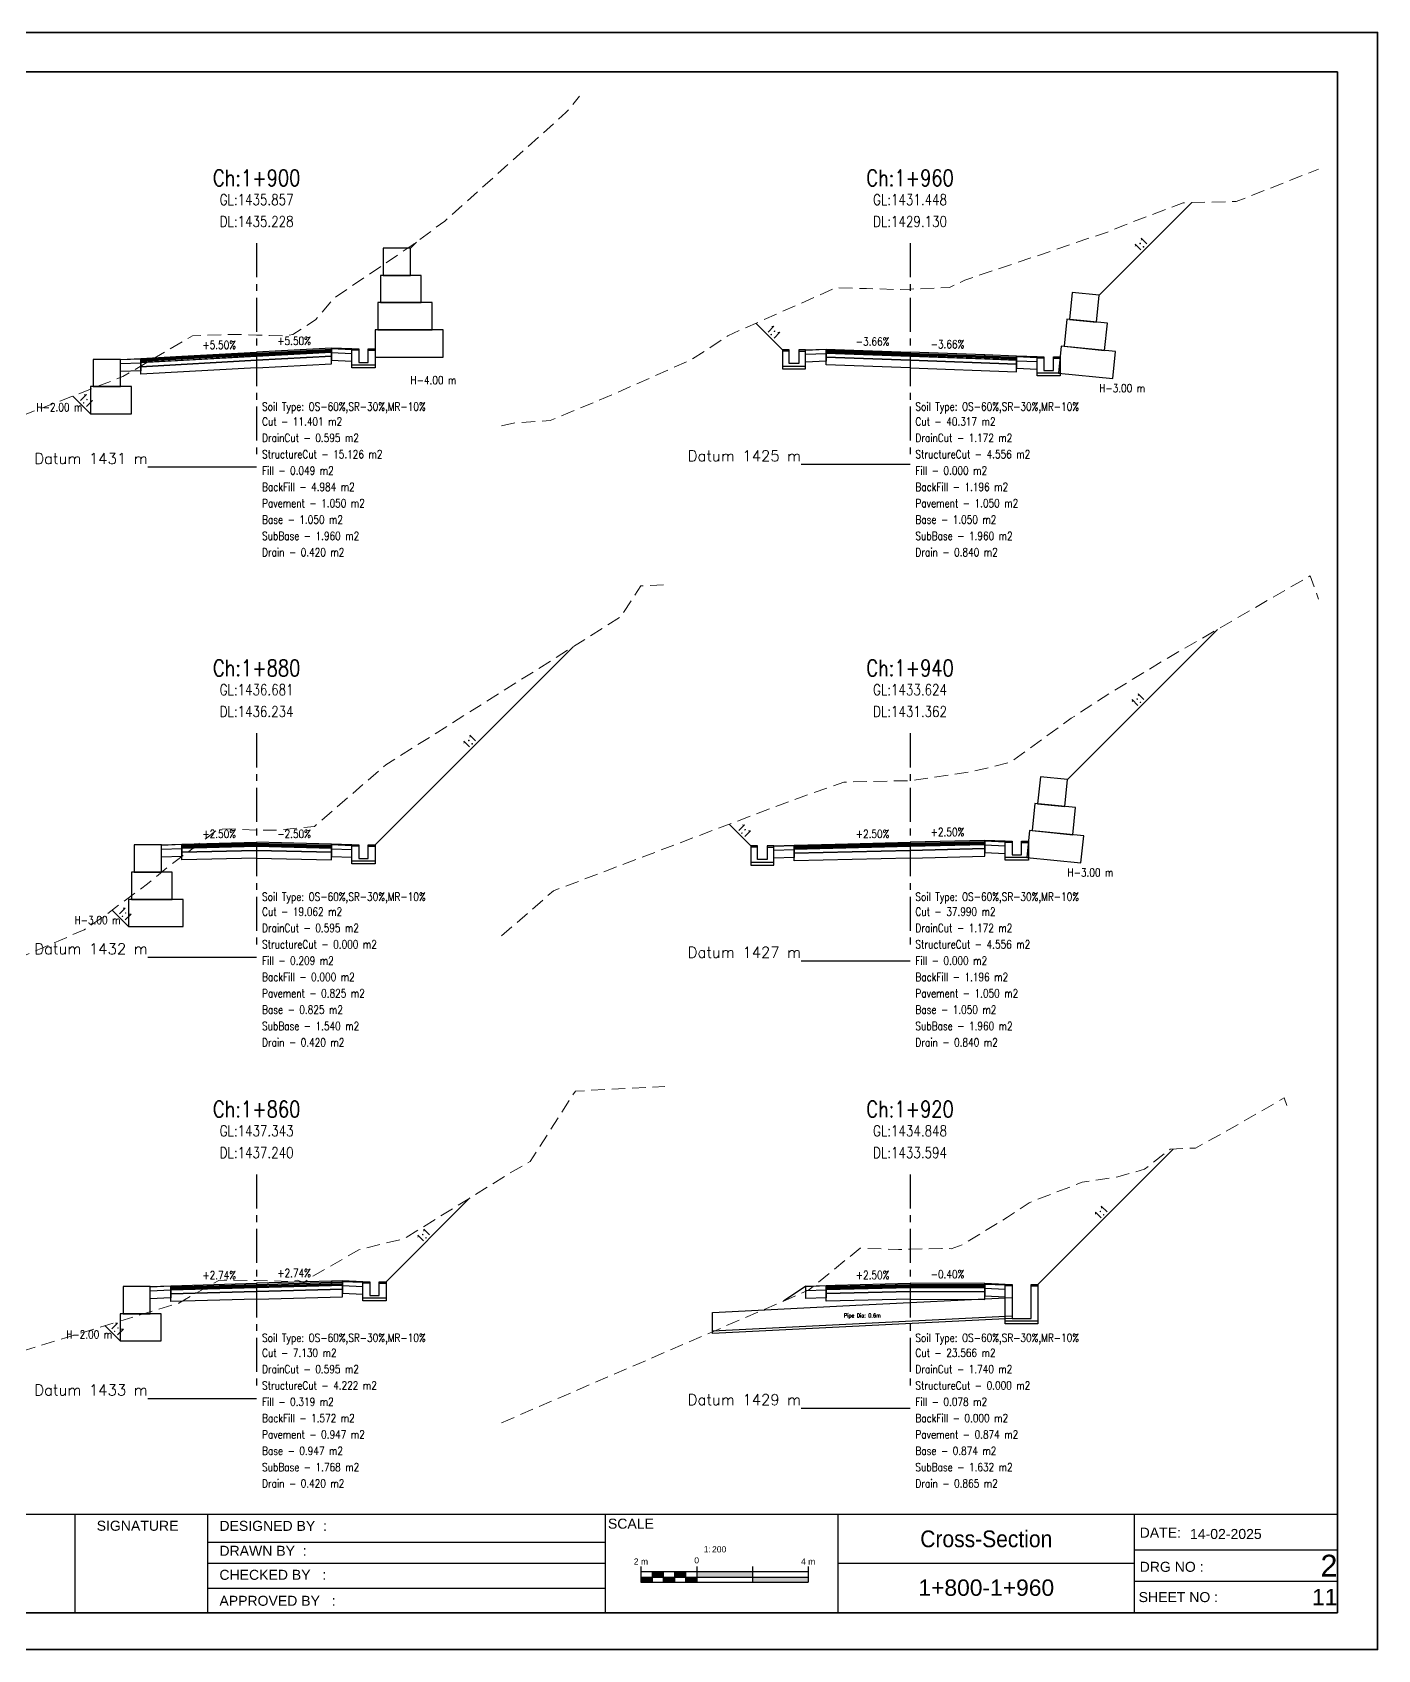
# Model space of a CAD drawing. Extents: x -19 to 1577, y -12 to 48.
# Drawn here: x 1095.8 to 1145.2, y -11.7 to 47.7 of the extents above; entities that cross this region are included whole.
import ezdxf
from ezdxf.enums import TextEntityAlignment as Align

# ---------------------------------------------------------------- set-up
doc = ezdxf.new("R2010")
doc.units = 0
doc.header["$MEASUREMENT"] = 0
doc.linetypes.add('Center', pattern=[2, 1.25, -0.25, 0.25, -0.25])
doc.linetypes.add('Dashed', pattern=[0.75, 0.5, -0.25])
for name, color, linetype in [('BackFill-Area', 7, 'Continuous'), ('Base', 6, 'Continuous'), ('Base-Area', 7, 'Continuous'), ('Cut-Area', 7, 'Continuous'), ('CutFillLine', 4, 'Continuous'), ('Drain', 3, 'Continuous'), ('Drain-Area', 7, 'Continuous'), ('DrainCut-Area', 7, 'Continuous'), ('ExtraWideningLayers', 7, 'Continuous'), ('Fill-Area', 7, 'Continuous'), ('Frame', 7, 'Continuous'), ('GabionBreastWall', 6, 'Continuous'), ('GabionRetainingWall', 140, 'Continuous'), ('Height', 7, 'Continuous'), ('L_CF_Slope', 7, 'Continuous'), ('L_Slope', 7, 'Continuous'), ('Pavement-Area', 7, 'Continuous'), ('PavementLayers', 1, 'Continuous'), ('PipeCulvert', 6, 'Continuous'), ('R_CF_Slope', 7, 'Continuous'), ('R_Slope', 7, 'Continuous'), ('Shoulder', 2, 'Continuous'), ('Soil Type', 7, 'Continuous'), ('StructureCut-Area', 7, 'Continuous'), ('SubBase', 7, 'Continuous'), ('SubBase-Area', 7, 'Continuous')]:
    doc.layers.add(name, color=color, linetype=linetype)
for name, color, linetype, lineweight in [('CenterLine', 5, 'Center', 25), ('ChainageTxt', 7, 'Continuous', 25), ('DatumLabel', 1, 'Continuous', 25), ('DLTxt', 1, 'Continuous', 25), ('GL', 104, 'Dashed', 18), ('GLTxt', 3, 'Continuous', 25)]:
    doc.layers.add(name, color=color, linetype=linetype, lineweight=lineweight)
doc.styles.add('ARIAL', font='arial.ttf')
doc.styles.get("Standard").update_dxf_attribs({"font": 'simplex.shx'})

# ---------------------------------------------------------------- blocks, each defined once
blk = doc.blocks.new('SheetA3-1')
at = {"layer": 'Frame', "color": 6, "linetype": 'Continuous', "lineweight": 35}
for p, q in [((397, 0), (0, 0)), ((397, -283), (397, 0)), ((0, -283), (397, -283))]:
    blk.add_line(p, q, dxfattribs=at)
at = {"layer": 'Frame', "linetype": 'Continuous', "lineweight": 30}
for p, q in [((397, -264.94), (0, -264.94)), ((165.2, -282.86), (165.2, -264.94)), ((189.51, -282.86), (189.51, -264.94)), ((262.53, -264.94), (262.53, -282.86)), ((305.32, -282.86), (305.32, -264.94)), ((359.69, -264.94), (359.69, -282.86)), ((189.51, -270.06), (262.53, -270.06)), ((359.69, -271.47), (397, -271.47)), ((189.51, -273.9), (262.53, -273.9)), ((305.32, -273.9), (359.69, -273.9)), ((189.51, -278.48), (262.53, -278.48)), ((359.69, -277.21), (397, -277.21))]:
    blk.add_line(p, q, dxfattribs=at)
at = {"layer": 'Frame', "color": 7, "linetype": 'Continuous'}
for p, q in [((269.08, -274.49), (269.08, -277.35)), ((299.8, -275.51), (269.08, -275.51)), ((271.13, -275.51), (271.13, -277.35)), ((273.18, -275.51), (273.18, -277.35)), ((275.23, -275.51), (275.23, -277.35)), ((277.28, -275.51), (277.28, -277.35)), ((279.32, -274.49), (279.32, -277.35)), ((289.56, -274.49), (289.56, -277.35)), ((299.8, -274.49), (299.8, -277.35)), ((269.08, -276.43), (299.8, -276.43)), ((269.08, -277.35), (299.8, -277.35))]:
    blk.add_line(p, q, dxfattribs=at)
at = {"layer": 'Frame', "color": 6, "linetype": 'Continuous', "lineweight": 35}
blk.add_lwpolyline([(-15.62, -289.77), (404.38, -289.77), (404.38, 7.23), (-15.62, 7.23)], close=True, dxfattribs=at)
at = {"layer": 'Frame', "color": 7, "linetype": 'Continuous'}
for points in [[(271.13, -275.51), (271.13, -276.43), (273.18, -275.51), (273.18, -276.43)], [(275.23, -276.43), (275.23, -275.51), (277.28, -276.43), (277.28, -275.51)], [(279.32, -276.43), (279.32, -275.51), (289.56, -276.43), (289.56, -275.51)], [(269.08, -276.43), (269.08, -277.35), (271.13, -276.43), (271.13, -277.35)], [(273.18, -276.43), (273.18, -277.35), (275.23, -276.43), (275.23, -277.35)], [(277.28, -276.43), (277.28, -277.35), (279.32, -276.43), (279.32, -277.35)], [(289.56, -276.43), (289.56, -277.35), (299.8, -276.43), (299.8, -277.35)]]:
    blk.add_solid(points, dxfattribs=at)
at = {"color": 1, "style": 'ARIAL'}
for tag, height, p in [('DWGNUM', 4, (397, -274.34)), ('SHEETNUM', 3, (397, -280.11))]:
    blk.add_attdef(tag, text='', height=height, dxfattribs=at).set_placement(p, align=Align.MIDDLE_RIGHT)
at = {"style": 'ARIAL'}
blk.add_attdef('CHRANGE', text='', height=3, dxfattribs=at).set_placement((332.51, -278.38), align=Align.MIDDLE_CENTER)
at = {"layer": 'Frame', "linetype": 'Continuous', "style": 'ARIAL'}
for s, height, p in [('SIGNATURE', 1.843, (169.13, -267.94)), ('DESIGNED BY  :', 1.8429, (191.67, -267.96)), ('DRAWN BY  :', 1.8429, (191.67, -272.54)), ('CHECKED BY   :', 1.8429, (191.67, -276.95)), ('APPROVED BY   :', 1.8429, (191.67, -281.72))]:
    blk.add_text(s, height=height, dxfattribs=at).set_placement(p)
blk.add_text('SCALE ', height=1.843, dxfattribs=at).set_placement((267.6, -267.56), align=Align.CENTER)
at = {"layer": 'Frame', "color": 7, "linetype": 'Continuous', "style": 'ARIAL'}
for s, height, p in [('DATE:', 1.843, (360.68, -269.21)), ('14-02-2025', 1.843, (369.92, -269.45)), ('DRG NO : ', 1.843, (360.68, -275.48)), ('SHEET NO : ', 1.8429, (360.49, -281.04))]:
    blk.add_text(s, height=height, dxfattribs=at).set_placement(p)
for s, height, p in [('0', 1.13, (279.32, -273.93)), ('1: ', 1.126, (281.48, -271.89))]:
    blk.add_text(s, height=height, dxfattribs=at).set_placement(p, align=Align.CENTER)
at = {"layer": 'Frame', "linetype": 'Continuous', "lineweight": 30, "style": 'ARIAL', "width": 0.9}
for tag, height, p in [('DWGNAME', 3.07, (332.51, -269.42)), ('KAPAN-JAGDOLROAD', 2.46, (110.77, -273.9))]:
    blk.add_attdef(tag, text='', height=height, dxfattribs=at).set_placement(p, align=Align.MIDDLE_CENTER)
at = {"layer": 'Frame', "color": 7, "linetype": 'Continuous', "style": 'ARIAL'}
for tag, p in [('V1', (269.08, -274.49)), ('V2', (299.8, -274.49))]:
    blk.add_attdef(tag, text='', height=1.13, dxfattribs=at).set_placement(p, align=Align.BOTTOM_CENTER)
blk.add_attdef('HSCALE', (282.14, -271.91), '', height=1.13, dxfattribs=at)

msp = doc.modelspace()

# ---------------------------------------------------------------- linework, layer by layer
at = {"layer": 'Base'}
for points in [[(1104, 35.85), (1104, 35.7), (1099.75, 35.466), (1099.75, 35.466), (1099.75, 35.616), (1104, 35.85)], [(1104, 35.85), (1104, 35.7), (1106.75, 35.851), (1106.75, 35.851), (1106.75, 36.001), (1104, 35.85)], [(1128, 35.85), (1128, 35.7), (1124.917, 35.813), (1124.917, 35.813), (1124.917, 35.963), (1128, 35.85)], [(1128, 35.85), (1128, 35.7), (1131.917, 35.557), (1131.917, 35.557), (1131.917, 35.707), (1128, 35.85)], [(1104, 17.85), (1104, 17.7), (1101.25, 17.631), (1101.25, 17.631), (1101.25, 17.781), (1104, 17.85)], [(1104, 17.85), (1104, 17.7), (1106.75, 17.631), (1106.75, 17.631), (1106.75, 17.781), (1104, 17.85)], [(1128, 17.85), (1128, 17.7), (1123.75, 17.594), (1123.75, 17.594), (1123.75, 17.744), (1128, 17.85)], [(1128, 17.85), (1128, 17.7), (1130.75, 17.769), (1130.75, 17.769), (1130.75, 17.919), (1128, 17.85)], [(1104, 1.65), (1104, 1.5), (1100.844, 1.413), (1100.844, 1.413), (1100.844, 1.563), (1104, 1.65)], [(1104, 1.65), (1104, 1.5), (1107.156, 1.587), (1107.156, 1.587), (1107.156, 1.737), (1104, 1.65)], [(1128, 1.65), (1128, 1.5), (1124.921, 1.423), (1124.921, 1.423), (1124.921, 1.573), (1128, 1.65)], [(1128, 1.65), (1128, 1.5), (1130.75, 1.489), (1130.75, 1.489), (1130.75, 1.639), (1128, 1.65)]]:
    msp.add_lwpolyline(points, dxfattribs=at)
at = {"layer": 'CenterLine'}
for p, q in [((1104, 40), (1104, 32)), ((1128, 40), (1128, 32)), ((1104, 22), (1104, 14)), ((1128, 22), (1128, 14)), ((1104, 5.8), (1104, -2.2)), ((1128, 5.8), (1128, -2.2))]:
    msp.add_line(p, q, dxfattribs=at)
at = {"layer": 'CutFillLine'}
for points in [[(1134.95, 38.095), (1138.348, 41.494)], [(1109.65, 39.821), (1109.872, 40.043)], [(1123.317, 36.083), (1122.338, 37.062)], [(1097.9, 33.736), (1097.248, 34.388)], [(1133.783, 20.307), (1139.294, 25.818)], [(1108.35, 17.901), (1115.629, 25.181)], [(1122.15, 17.864), (1121.352, 18.661)], [(1099.3, 14.901), (1098.693, 15.508)], [(1132.7, 1.759), (1137.671, 6.73)], [(1108.756, 1.857), (1111.837, 4.937)], [(1124.171, 1.693), (1123.357, 1.15)], [(1098.994, -0.317), (1098.434, 0.243)]]:
    msp.add_lwpolyline(points, dxfattribs=at)
at = {"layer": 'DatumLabel'}
for p, q in [((1104, 31.772), (1100, 31.772)), ((1128, 31.87), (1124, 31.87)), ((1104, 13.766), (1100, 13.766)), ((1128, 13.638), (1124, 13.638)), ((1104, -2.44), (1100, -2.44)), ((1128, -2.794), (1124, -2.794))]:
    msp.add_line(p, q, dxfattribs=at)
at = {"layer": 'Drain'}
for points in [[(1107.5, 36.121), (1107.75, 36.121), (1107.75, 36.071), (1107.75, 35.621), (1108.1, 35.621), (1108.1, 36.071), (1108.1, 36.121), (1108.35, 36.121), (1108.35, 36.071), (1108.35, 35.621), (1108.35, 35.521), (1108.35, 35.421), (1107.5, 35.421), (1107.5, 35.521), (1107.5, 35.621), (1107.5, 36.071), (1107.5, 36.121)], [(1107.75, 36.071), (1107.5, 36.071)], [(1108.1, 36.071), (1108.35, 36.071)], [(1124.167, 36.083), (1123.917, 36.083), (1123.917, 36.033), (1123.917, 35.583), (1123.567, 35.583), (1123.567, 36.033), (1123.567, 36.083), (1123.317, 36.083), (1123.317, 36.033), (1123.317, 35.583), (1123.317, 35.483), (1123.317, 35.383), (1124.167, 35.383), (1124.167, 35.483), (1124.167, 35.583), (1124.167, 36.033), (1124.167, 36.083)], [(1123.567, 36.033), (1123.317, 36.033)], [(1123.917, 36.033), (1124.167, 36.033)], [(1132.667, 35.827), (1132.917, 35.827), (1132.917, 35.777), (1132.917, 35.327), (1133.267, 35.327), (1133.267, 35.777), (1133.267, 35.827), (1133.517, 35.827), (1133.517, 35.777), (1133.517, 35.327), (1133.517, 35.227), (1133.517, 35.127), (1132.667, 35.127), (1132.667, 35.227), (1132.667, 35.327), (1132.667, 35.777), (1132.667, 35.827)], [(1132.917, 35.777), (1132.667, 35.777)], [(1133.267, 35.777), (1133.517, 35.777)], [(1108.35, 35.521), (1107.5, 35.521)], [(1123.317, 35.483), (1124.167, 35.483)], [(1133.517, 35.227), (1132.667, 35.227)], [(1107.5, 17.901), (1107.75, 17.901), (1107.75, 17.851), (1107.75, 17.401), (1108.1, 17.401), (1108.1, 17.851), (1108.1, 17.901), (1108.35, 17.901), (1108.35, 17.851), (1108.35, 17.401), (1108.35, 17.301), (1108.35, 17.201), (1107.5, 17.201), (1107.5, 17.301), (1107.5, 17.401), (1107.5, 17.851), (1107.5, 17.901)], [(1107.75, 17.851), (1107.5, 17.851)], [(1108.1, 17.851), (1108.35, 17.851)], [(1123, 17.864), (1122.75, 17.864), (1122.75, 17.814), (1122.75, 17.364), (1122.4, 17.364), (1122.4, 17.814), (1122.4, 17.864), (1122.15, 17.864), (1122.15, 17.814), (1122.15, 17.364), (1122.15, 17.264), (1122.15, 17.164), (1123, 17.164), (1123, 17.264), (1123, 17.364), (1123, 17.814), (1123, 17.864)], [(1131.5, 18.039), (1131.75, 18.039), (1131.75, 17.989), (1131.75, 17.539), (1132.1, 17.539), (1132.1, 17.989), (1132.1, 18.039), (1132.35, 18.039), (1132.35, 17.989), (1132.35, 17.539), (1132.35, 17.439), (1132.35, 17.339), (1131.5, 17.339), (1131.5, 17.439), (1131.5, 17.539), (1131.5, 17.989), (1131.5, 18.039)], [(1131.75, 17.989), (1131.5, 17.989)], [(1132.1, 17.989), (1132.35, 17.989)], [(1108.35, 17.301), (1107.5, 17.301)], [(1122.4, 17.814), (1122.15, 17.814)], [(1122.15, 17.264), (1123, 17.264)], [(1122.75, 17.814), (1123, 17.814)], [(1132.35, 17.439), (1131.5, 17.439)], [(1107.906, 1.857), (1108.156, 1.857), (1108.156, 1.807), (1108.156, 1.357), (1108.506, 1.357), (1108.506, 1.807), (1108.506, 1.857), (1108.756, 1.857), (1108.756, 1.807), (1108.756, 1.357), (1108.756, 1.257), (1108.756, 1.157), (1107.906, 1.157), (1107.906, 1.257), (1107.906, 1.357), (1107.906, 1.807), (1107.906, 1.857)], [(1108.156, 1.807), (1107.906, 1.807)], [(1108.506, 1.807), (1108.756, 1.807)], [(1108.756, 1.257), (1107.906, 1.257)], [(1131.5, 1.759), (1131.75, 1.759), (1131.75, 1.709), (1131.75, 0.509), (1132.45, 0.509), (1132.45, 1.709), (1132.45, 1.759), (1132.7, 1.759), (1132.7, 1.709), (1132.7, 0.509), (1132.7, 0.409), (1132.7, 0.309), (1131.5, 0.309), (1131.5, 0.409), (1131.5, 0.509), (1131.5, 1.709), (1131.5, 1.759)], [(1131.75, 1.709), (1131.5, 1.709)], [(1132.45, 1.709), (1132.7, 1.709)], [(1132.7, 0.409), (1131.5, 0.409)]]:
    msp.add_lwpolyline(points, dxfattribs=at)
at = {"layer": 'ExtraWideningLayers'}
for points in [[(1101.25, 35.849), (1101.25, 35.799), (1099.75, 35.716), (1099.75, 35.716), (1099.75, 35.766), (1101.25, 35.849)], [(1101.25, 35.799), (1101.25, 35.749), (1099.75, 35.666), (1099.75, 35.666), (1099.75, 35.716), (1101.25, 35.799)], [(1101.25, 35.749), (1101.25, 35.699), (1099.75, 35.616), (1099.75, 35.616), (1099.75, 35.666), (1101.25, 35.749)], [(1125.25, 36.101), (1125.25, 36.051), (1124.917, 36.063), (1124.917, 36.063), (1124.917, 36.113), (1125.25, 36.101)], [(1125.25, 36.051), (1125.25, 36.001), (1124.917, 36.013), (1124.917, 36.013), (1124.917, 36.063), (1125.25, 36.051)], [(1125.25, 36.001), (1125.25, 35.951), (1124.917, 35.963), (1124.917, 35.963), (1124.917, 36.013), (1125.25, 36.001)], [(1130.75, 35.899), (1130.75, 35.849), (1131.917, 35.807), (1131.917, 35.807), (1131.917, 35.857), (1130.75, 35.899)], [(1130.75, 35.849), (1130.75, 35.799), (1131.917, 35.757), (1131.917, 35.757), (1131.917, 35.807), (1130.75, 35.849)], [(1130.75, 35.799), (1130.75, 35.749), (1131.917, 35.707), (1131.917, 35.707), (1131.917, 35.757), (1130.75, 35.799)], [(1125.25, 17.931), (1125.25, 17.881), (1123.75, 17.844), (1123.75, 17.844), (1123.75, 17.894), (1125.25, 17.931)], [(1125.25, 17.881), (1125.25, 17.831), (1123.75, 17.794), (1123.75, 17.794), (1123.75, 17.844), (1125.25, 17.881)], [(1125.25, 17.831), (1125.25, 17.781), (1123.75, 17.744), (1123.75, 17.744), (1123.75, 17.794), (1125.25, 17.831)], [(1106.75, 1.875), (1106.75, 1.825), (1107.156, 1.837), (1107.156, 1.837), (1107.156, 1.887), (1106.75, 1.875)], [(1106.75, 1.825), (1106.75, 1.775), (1107.156, 1.787), (1107.156, 1.787), (1107.156, 1.837), (1106.75, 1.825)], [(1106.75, 1.775), (1106.75, 1.725), (1107.156, 1.737), (1107.156, 1.737), (1107.156, 1.787), (1106.75, 1.775)], [(1101.25, 1.725), (1101.25, 1.675), (1100.844, 1.663), (1100.844, 1.663), (1100.844, 1.713), (1101.25, 1.725)], [(1101.25, 1.675), (1101.25, 1.625), (1100.844, 1.613), (1100.844, 1.613), (1100.844, 1.663), (1101.25, 1.675)], [(1101.25, 1.625), (1101.25, 1.575), (1100.844, 1.563), (1100.844, 1.563), (1100.844, 1.613), (1101.25, 1.625)], [(1125.25, 1.731), (1125.25, 1.681), (1124.921, 1.673), (1124.921, 1.673), (1124.921, 1.723), (1125.25, 1.731)], [(1125.25, 1.681), (1125.25, 1.631), (1124.921, 1.623), (1124.921, 1.623), (1124.921, 1.673), (1125.25, 1.681)], [(1125.25, 1.631), (1125.25, 1.581), (1124.921, 1.573), (1124.921, 1.573), (1124.921, 1.623), (1125.25, 1.631)]]:
    msp.add_lwpolyline(points, dxfattribs=at)
at = {"layer": 'GabionBreastWall'}
for points in [[(1108.65, 38.821), (1109.65, 38.821), (1109.65, 39.821), (1108.65, 39.821), (1108.65, 38.821)], [(1108.55, 37.821), (1110.05, 37.821), (1110.05, 38.821), (1108.55, 38.821), (1108.55, 37.821)], [(1133.855, 37.2), (1134.85, 37.1), (1134.95, 38.095), (1133.955, 38.195), (1133.855, 37.2)], [(1108.45, 36.821), (1110.45, 36.821), (1110.45, 37.821), (1108.45, 37.821), (1108.45, 36.821)], [(1133.656, 36.215), (1135.149, 36.066), (1135.248, 37.061), (1133.756, 37.21), (1133.656, 36.215)], [(1108.35, 35.821), (1110.85, 35.821), (1110.85, 36.821), (1108.35, 36.821), (1108.35, 35.821)], [(1133.457, 35.23), (1135.447, 35.031), (1135.547, 36.026), (1133.557, 36.225), (1133.457, 35.23)], [(1132.688, 19.412), (1133.683, 19.312), (1133.783, 20.307), (1132.788, 20.407), (1132.688, 19.412)], [(1132.489, 18.427), (1133.982, 18.278), (1134.081, 19.273), (1132.589, 19.422), (1132.489, 18.427)], [(1132.29, 17.442), (1134.28, 17.243), (1134.38, 18.238), (1132.39, 18.437), (1132.29, 17.442)]]:
    msp.add_lwpolyline(points, dxfattribs=at)
at = {"layer": 'GabionRetainingWall'}
for points in [[(1099, 35.736), (1098, 35.736), (1098, 34.736), (1099, 34.736), (1099, 35.736)], [(1099.4, 34.736), (1097.9, 34.736), (1097.9, 33.736), (1099.4, 33.736), (1099.4, 34.736)], [(1100.5, 17.901), (1099.5, 17.901), (1099.5, 16.901), (1100.5, 16.901), (1100.5, 17.901)], [(1100.9, 16.901), (1099.4, 16.901), (1099.4, 15.901), (1100.9, 15.901), (1100.9, 16.901)], [(1101.3, 15.901), (1099.3, 15.901), (1099.3, 14.901), (1101.3, 14.901), (1101.3, 15.901)], [(1100.094, 1.683), (1099.094, 1.683), (1099.094, 0.683), (1100.094, 0.683), (1100.094, 1.683)], [(1100.494, 0.683), (1098.994, 0.683), (1098.994, -0.317), (1100.494, -0.317), (1100.494, 0.683)]]:
    msp.add_lwpolyline(points, dxfattribs=at)
at = {"layer": 'GL', "flags": 128}
for points in [[(1089, 31.456), (1091.828, 32.299), (1095.89, 33.86), (1099.082, 35.1), (1101.639, 36.596), (1102.868, 36.645), (1103.328, 36.649), (1104, 36.629), (1104.468, 36.615), (1104.983, 36.598), (1105.333, 36.644), (1106.166, 37.185), (1106.818, 37.967), (1109.75, 39.953), (1110.91, 40.815), (1115.362, 44.797), (1115.863, 45.402)], [(1113, 33.296), (1113.487, 33.4), (1114.782, 33.488), (1117.109, 34.454), (1119.989, 35.738), (1121.308, 36.594), (1121.723, 36.79), (1125.278, 38.367), (1126.406, 38.334), (1127.51, 38.303), (1128, 38.318), (1129.023, 38.35), (1129.452, 38.374), (1130.015, 38.645), (1135.259, 40.412), (1135.843, 40.655), (1138.03, 41.486), (1139.985, 41.531), (1143, 42.719)], [(1089, 11.022), (1097.67, 14.787), (1098.276, 15.198), (1099.988, 16.47), (1100.626, 17.002), (1102.591, 18.477), (1102.996, 18.487), (1104, 18.447), (1104.23, 18.438), (1104.822, 18.451), (1106.127, 18.583), (1108.741, 20.839), (1117.382, 26.285), (1118.108, 27.414), (1119, 27.462)], [(1113, 14.565), (1114.907, 16.218), (1123.685, 19.546), (1125.565, 20.205), (1127.215, 20.248), (1127.966, 20.258), (1128, 20.262), (1128.224, 20.292), (1130.253, 20.587), (1131.693, 20.942), (1133.923, 22.555), (1135.324, 23.463), (1137.441, 24.749), (1142.703, 27.787), (1143, 26.931)], [(1089, -2.876), (1093.512, -1.274), (1101.139, 1.077), (1102.613, 1.907), (1102.805, 1.917), (1103.823, 1.905), (1104, 1.902), (1104.429, 1.895), (1105.252, 1.866), (1105.507, 1.922), (1105.734, 1.836), (1106.089, 2.08), (1107.749, 3.025), (1109.428, 3.446), (1113.304, 5.845), (1113.926, 6.202), (1114.048, 6.275), (1115.709, 8.857), (1119, 9.033)], [(1113, -3.321), (1124.268, 1.543), (1126.172, 3.091), (1127.579, 3.046), (1128, 3.054), (1129.166, 3.077), (1129.517, 3.072), (1129.916, 3.211), (1131.583, 4.228), (1132.378, 4.762), (1134.32, 5.512), (1135.639, 5.712), (1136.612, 5.992), (1137.557, 6.725), (1138.481, 6.769), (1139.377, 7.252), (1141.744, 8.61), (1141.88, 8.223)]]:
    msp.add_lwpolyline(points, dxfattribs=at)
at = {"layer": 'PavementLayers'}
for points in [[(1104, 36), (1104, 35.95), (1101.25, 35.799), (1101.25, 35.799), (1101.25, 35.849), (1104, 36)], [(1104, 35.95), (1104, 35.9), (1101.25, 35.749), (1101.25, 35.749), (1101.25, 35.799), (1104, 35.95)], [(1104, 35.9), (1104, 35.85), (1101.25, 35.699), (1101.25, 35.699), (1101.25, 35.749), (1104, 35.9)], [(1104, 36), (1104, 35.95), (1106.75, 36.101), (1106.75, 36.101), (1106.75, 36.151), (1104, 36)], [(1104, 35.95), (1104, 35.9), (1106.75, 36.051), (1106.75, 36.051), (1106.75, 36.101), (1104, 35.95)], [(1104, 35.9), (1104, 35.85), (1106.75, 36.001), (1106.75, 36.001), (1106.75, 36.051), (1104, 35.9)], [(1128, 36), (1128, 35.95), (1125.25, 36.051), (1125.25, 36.051), (1125.25, 36.101), (1128, 36)], [(1128, 35.95), (1128, 35.9), (1125.25, 36.001), (1125.25, 36.001), (1125.25, 36.051), (1128, 35.95)], [(1128, 35.9), (1128, 35.85), (1125.25, 35.951), (1125.25, 35.951), (1125.25, 36.001), (1128, 35.9)], [(1128, 36), (1128, 35.95), (1130.75, 35.849), (1130.75, 35.849), (1130.75, 35.899), (1128, 36)], [(1128, 35.95), (1128, 35.9), (1130.75, 35.799), (1130.75, 35.799), (1130.75, 35.849), (1128, 35.95)], [(1128, 35.9), (1128, 35.85), (1130.75, 35.749), (1130.75, 35.749), (1130.75, 35.799), (1128, 35.9)], [(1104, 18), (1104, 17.95), (1101.25, 17.881), (1101.25, 17.881), (1101.25, 17.931), (1104, 18)], [(1104, 17.95), (1104, 17.9), (1101.25, 17.831), (1101.25, 17.831), (1101.25, 17.881), (1104, 17.95)], [(1104, 17.9), (1104, 17.85), (1101.25, 17.781), (1101.25, 17.781), (1101.25, 17.831), (1104, 17.9)], [(1104, 18), (1104, 17.95), (1106.75, 17.881), (1106.75, 17.881), (1106.75, 17.931), (1104, 18)], [(1104, 17.95), (1104, 17.9), (1106.75, 17.831), (1106.75, 17.831), (1106.75, 17.881), (1104, 17.95)], [(1104, 17.9), (1104, 17.85), (1106.75, 17.781), (1106.75, 17.781), (1106.75, 17.831), (1104, 17.9)], [(1128, 18), (1128, 17.95), (1125.25, 17.881), (1125.25, 17.881), (1125.25, 17.931), (1128, 18)], [(1128, 17.95), (1128, 17.9), (1125.25, 17.831), (1125.25, 17.831), (1125.25, 17.881), (1128, 17.95)], [(1128, 17.9), (1128, 17.85), (1125.25, 17.781), (1125.25, 17.781), (1125.25, 17.831), (1128, 17.9)], [(1128, 18), (1128, 17.95), (1130.75, 18.019), (1130.75, 18.019), (1130.75, 18.069), (1128, 18)], [(1128, 17.95), (1128, 17.9), (1130.75, 17.969), (1130.75, 17.969), (1130.75, 18.019), (1128, 17.95)], [(1128, 17.9), (1128, 17.85), (1130.75, 17.919), (1130.75, 17.919), (1130.75, 17.969), (1128, 17.9)], [(1104, 1.8), (1104, 1.75), (1101.25, 1.675), (1101.25, 1.675), (1101.25, 1.725), (1104, 1.8)], [(1104, 1.8), (1104, 1.75), (1106.75, 1.825), (1106.75, 1.825), (1106.75, 1.875), (1104, 1.8)], [(1104, 1.75), (1104, 1.7), (1106.75, 1.775), (1106.75, 1.775), (1106.75, 1.825), (1104, 1.75)], [(1128, 1.8), (1128, 1.75), (1125.25, 1.681), (1125.25, 1.681), (1125.25, 1.731), (1128, 1.8)], [(1128, 1.8), (1128, 1.75), (1130.75, 1.739), (1130.75, 1.739), (1130.75, 1.789), (1128, 1.8)], [(1104, 1.75), (1104, 1.7), (1101.25, 1.625), (1101.25, 1.625), (1101.25, 1.675), (1104, 1.75)], [(1104, 1.7), (1104, 1.65), (1101.25, 1.575), (1101.25, 1.575), (1101.25, 1.625), (1104, 1.7)], [(1104, 1.7), (1104, 1.65), (1106.75, 1.725), (1106.75, 1.725), (1106.75, 1.775), (1104, 1.7)], [(1128, 1.75), (1128, 1.7), (1125.25, 1.631), (1125.25, 1.631), (1125.25, 1.681), (1128, 1.75)], [(1128, 1.7), (1128, 1.65), (1125.25, 1.581), (1125.25, 1.581), (1125.25, 1.631), (1128, 1.7)], [(1128, 1.75), (1128, 1.7), (1130.75, 1.689), (1130.75, 1.689), (1130.75, 1.739), (1128, 1.75)], [(1128, 1.7), (1128, 1.65), (1130.75, 1.639), (1130.75, 1.639), (1130.75, 1.689), (1128, 1.7)]]:
    msp.add_lwpolyline(points, dxfattribs=at)
at = {"layer": 'PipeCulvert'}
for points in [[(1126.25, 1.004), (1131.75, 1.279), (1131.75, 1.194), (1131.75, 0.594), (1131.75, 0.509), (1120.75, -0.041), (1120.75, 0.044), (1120.75, 0.644), (1120.75, 0.729), (1126.25, 1.004)], [(1131.75, 0.594), (1120.75, 0.044)]]:
    msp.add_lwpolyline(points, dxfattribs=at)
at = {"layer": 'Shoulder'}
for p, q in [((1099.75, 35.746), (1099, 35.716)), ((1106.75, 36.131), (1107.5, 36.101)), ((1106.75, 35.981), (1107.5, 35.951)), ((1124.917, 36.093), (1124.167, 36.063)), ((1124.917, 35.943), (1124.167, 35.913)), ((1131.917, 35.837), (1132.667, 35.807)), ((1131.917, 35.687), (1132.667, 35.657)), ((1099.75, 35.596), (1099, 35.566)), ((1101.25, 17.911), (1100.5, 17.881)), ((1106.75, 17.911), (1107.5, 17.881)), ((1123.75, 17.874), (1123, 17.844)), ((1130.75, 18.049), (1131.5, 18.019)), ((1130.75, 17.899), (1131.5, 17.869)), ((1101.25, 17.761), (1100.5, 17.731)), ((1106.75, 17.761), (1107.5, 17.731)), ((1123.75, 17.724), (1123, 17.694)), ((1107.156, 1.867), (1107.906, 1.837)), ((1100.844, 1.693), (1100.094, 1.663)), ((1100.844, 1.543), (1100.094, 1.513)), ((1107.156, 1.717), (1107.906, 1.687)), ((1124.921, 1.703), (1124.171, 1.673)), ((1124.921, 1.553), (1124.171, 1.523)), ((1130.75, 1.769), (1131.5, 1.739)), ((1130.75, 1.619), (1131.5, 1.589))]:
    msp.add_line(p, q, dxfattribs=at)
for points in [[(1099.75, 35.766), (1099.75, 35.746), (1099.75, 35.596), (1099.75, 35.316), (1099, 35.286), (1099, 35.566), (1099, 35.716), (1099, 35.736), (1099.75, 35.766)], [(1106.75, 36.151), (1106.75, 36.131), (1106.75, 35.981), (1106.75, 35.701), (1107.5, 35.671), (1107.5, 35.951), (1107.5, 36.101), (1107.5, 36.121), (1106.75, 36.151)], [(1124.917, 36.113), (1124.917, 36.093), (1124.917, 35.943), (1124.917, 35.663), (1124.167, 35.633), (1124.167, 35.913), (1124.167, 36.063), (1124.167, 36.083), (1124.917, 36.113)], [(1131.917, 35.857), (1131.917, 35.837), (1131.917, 35.687), (1131.917, 35.407), (1132.667, 35.377), (1132.667, 35.657), (1132.667, 35.807), (1132.667, 35.827), (1131.917, 35.857)], [(1101.25, 17.931), (1101.25, 17.911), (1101.25, 17.761), (1101.25, 17.481), (1100.5, 17.451), (1100.5, 17.731), (1100.5, 17.881), (1100.5, 17.901), (1101.25, 17.931)], [(1106.75, 17.931), (1106.75, 17.911), (1106.75, 17.761), (1106.75, 17.481), (1107.5, 17.451), (1107.5, 17.731), (1107.5, 17.881), (1107.5, 17.901), (1106.75, 17.931)], [(1123.75, 17.894), (1123.75, 17.874), (1123.75, 17.724), (1123.75, 17.444), (1123, 17.414), (1123, 17.694), (1123, 17.844), (1123, 17.864), (1123.75, 17.894)], [(1130.75, 18.069), (1130.75, 18.049), (1130.75, 17.899), (1130.75, 17.619), (1131.5, 17.589), (1131.5, 17.869), (1131.5, 18.019), (1131.5, 18.039), (1130.75, 18.069)], [(1107.156, 1.887), (1107.156, 1.867), (1107.156, 1.717), (1107.156, 1.437), (1107.906, 1.407), (1107.906, 1.687), (1107.906, 1.837), (1107.906, 1.857), (1107.156, 1.887)], [(1130.75, 1.789), (1130.75, 1.769), (1130.75, 1.619), (1130.75, 1.339), (1131.5, 1.309), (1131.5, 1.589), (1131.5, 1.739), (1131.5, 1.759), (1130.75, 1.789)], [(1100.844, 1.713), (1100.844, 1.693), (1100.844, 1.543), (1100.844, 1.263), (1100.094, 1.233), (1100.094, 1.513), (1100.094, 1.663), (1100.094, 1.683), (1100.844, 1.713)], [(1124.921, 1.723), (1124.921, 1.703), (1124.921, 1.553), (1124.921, 1.273), (1124.171, 1.243), (1124.171, 1.523), (1124.171, 1.673), (1124.171, 1.693), (1124.921, 1.723)]]:
    msp.add_lwpolyline(points, dxfattribs=at)
at = {"layer": 'SubBase'}
for points in [[(1104, 35.7), (1104, 35.42), (1099.75, 35.186), (1099.75, 35.186), (1099.75, 35.466), (1104, 35.7)], [(1104, 35.7), (1104, 35.42), (1106.75, 35.571), (1106.75, 35.571), (1106.75, 35.851), (1104, 35.7)], [(1128, 35.7), (1128, 35.42), (1124.917, 35.533), (1124.917, 35.533), (1124.917, 35.813), (1128, 35.7)], [(1128, 35.7), (1128, 35.42), (1131.917, 35.277), (1131.917, 35.277), (1131.917, 35.557), (1128, 35.7)], [(1104, 17.7), (1104, 17.42), (1101.25, 17.351), (1101.25, 17.351), (1101.25, 17.631), (1104, 17.7)], [(1104, 17.7), (1104, 17.42), (1106.75, 17.351), (1106.75, 17.351), (1106.75, 17.631), (1104, 17.7)], [(1128, 17.7), (1128, 17.42), (1123.75, 17.314), (1123.75, 17.314), (1123.75, 17.594), (1128, 17.7)], [(1128, 17.7), (1128, 17.42), (1130.75, 17.489), (1130.75, 17.489), (1130.75, 17.769), (1128, 17.7)], [(1104, 1.5), (1104, 1.22), (1100.844, 1.133), (1100.844, 1.133), (1100.844, 1.413), (1104, 1.5)], [(1104, 1.5), (1104, 1.22), (1107.156, 1.307), (1107.156, 1.307), (1107.156, 1.587), (1104, 1.5)], [(1128, 1.5), (1128, 1.22), (1124.921, 1.143), (1124.921, 1.143), (1124.921, 1.423), (1128, 1.5)], [(1128, 1.5), (1128, 1.22), (1130.75, 1.209), (1130.75, 1.209), (1130.75, 1.489), (1128, 1.5)]]:
    msp.add_lwpolyline(points, dxfattribs=at)

# ---------------------------------------------------------------- block references
ref = msp.add_blockref('SheetA3-1', (1064.3, 46.3), dxfattribs=dict(xscale=0.200000002980232, yscale=0.200000002980232, zscale=0.200000002980232))
ref.add_attrib('CHRANGE', '1+800-1+960', dxfattribs={"height": 0.6, "style": 'ARIAL'}).set_placement((1130.801, -9.377), align=Align.MIDDLE_CENTER)
ref.add_attrib('DWGNUM', '2', dxfattribs={"color": 1, "height": 0.8, "style": 'ARIAL'}).set_placement((1143.7, -8.568), align=Align.MIDDLE_RIGHT)
ref.add_attrib('SHEETNUM', '11', dxfattribs={"color": 1, "height": 0.6, "style": 'ARIAL'}).set_placement((1143.7, -9.721), align=Align.MIDDLE_RIGHT)
ref.add_attrib('DWGNAME', 'Cross-Section', dxfattribs={"layer": 'Frame', "linetype": 'Continuous', "lineweight": 30, "height": 0.61431, "style": 'ARIAL', "width": 0.9}).set_placement((1130.801, -7.585), align=Align.MIDDLE_CENTER)
ref.add_attrib('HSCALE', '200', (1120.727, -8.083), dxfattribs={"layer": 'Frame', "color": 7, "linetype": 'Continuous', "height": 0.2252, "style": 'ARIAL'})
ref.add_attrib('V1', '2 m', dxfattribs={"layer": 'Frame', "color": 7, "linetype": 'Continuous', "height": 0.2252, "style": 'ARIAL'}).set_placement((1118.117, -8.597), align=Align.BOTTOM_CENTER)
ref.add_attrib('V2', '4 m', dxfattribs={"layer": 'Frame', "color": 7, "linetype": 'Continuous', "height": 0.2252, "style": 'ARIAL'}).set_placement((1124.26, -8.597), align=Align.BOTTOM_CENTER)

# ---------------------------------------------------------------- texts
at = {"layer": 'BackFill-Area', "width": 0.8}
for s, p in [('BackFill - 4.984 m2', (1104.2, 31.2)), ('BackFill - 1.196 m2', (1128.2, 31.2)), ('BackFill - 0.000 m2', (1104.2, 13.2)), ('BackFill - 1.196 m2', (1128.2, 13.2)), ('BackFill - 1.572 m2', (1104.2, -3)), ('BackFill - 0.000 m2', (1128.2, -3))]:
    msp.add_text(s, height=0.3, dxfattribs=at).set_placement(p, align=Align.TOP_LEFT)
at = {"layer": 'Base-Area', "width": 0.8}
for s, p in [('Base - 1.050 m2', (1104.2, 30)), ('Base - 1.050 m2', (1128.2, 30)), ('Base - 0.825 m2', (1104.2, 12)), ('Base - 1.050 m2', (1128.2, 12)), ('Base - 0.947 m2', (1104.2, -4.2)), ('Base - 0.874 m2', (1128.2, -4.2))]:
    msp.add_text(s, height=0.3, dxfattribs=at).set_placement(p, align=Align.TOP_LEFT)
at = {"layer": 'ChainageTxt', "width": 0.8}
for s, p in [('Ch:1+900', (1104, 42.4)), ('Ch:1+960', (1128, 42.4)), ('Ch:1+880', (1104, 24.4)), ('Ch:1+940', (1128, 24.4)), ('Ch:1+860', (1104, 8.2)), ('Ch:1+920', (1128, 8.2))]:
    msp.add_text(s, height=0.6, dxfattribs=at).set_placement(p, align=Align.MIDDLE_CENTER)
at = {"layer": 'Cut-Area', "width": 0.8}
for s, p in [('Cut - 11.401 m2', (1104.2, 33.6)), ('Cut - 40.317 m2', (1128.2, 33.6)), ('Cut - 19.062 m2', (1104.2, 15.6)), ('Cut - 37.990 m2', (1128.2, 15.6)), ('Cut - 7.130 m2', (1104.2, -0.6)), ('Cut - 23.566 m2', (1128.2, -0.6))]:
    msp.add_text(s, height=0.3, dxfattribs=at).set_placement(p, align=Align.TOP_LEFT)
at = {"layer": 'DatumLabel'}
for s, p in [('Datum 1431 m', (1100, 31.772)), ('Datum 1425 m', (1124, 31.87)), ('Datum 1432 m', (1100, 13.766)), ('Datum 1427 m', (1124, 13.638)), ('Datum 1433 m', (1100, -2.44)), ('Datum 1429 m', (1124, -2.794))]:
    msp.add_text(s, height=0.4, dxfattribs=at).set_placement(p, align=Align.BOTTOM_RIGHT)
at = {"layer": 'DLTxt', "width": 0.8}
for s, p in [('DL:1435.228', (1104, 40.8)), ('DL:1429.130', (1128, 40.8)), ('DL:1436.234', (1104, 22.8)), ('DL:1431.362', (1128, 22.8)), ('DL:1437.240', (1104, 6.6)), ('DL:1433.594', (1128, 6.6))]:
    msp.add_text(s, height=0.4, dxfattribs=at).set_placement(p, align=Align.MIDDLE_CENTER)
at = {"layer": 'Drain-Area', "width": 0.8}
for s, p in [('Drain - 0.420 m2', (1104.2, 28.8)), ('Drain - 0.840 m2', (1128.2, 28.8)), ('Drain - 0.420 m2', (1104.2, 10.8)), ('Drain - 0.840 m2', (1128.2, 10.8)), ('Drain - 0.420 m2', (1104.2, -5.4)), ('Drain - 0.865 m2', (1128.2, -5.4))]:
    msp.add_text(s, height=0.3, dxfattribs=at).set_placement(p, align=Align.TOP_LEFT)
at = {"layer": 'DrainCut-Area', "width": 0.8}
for s, p in [('DrainCut - 0.595 m2', (1104.2, 33)), ('DrainCut - 1.172 m2', (1128.2, 33)), ('DrainCut - 0.595 m2', (1104.2, 15)), ('DrainCut - 1.172 m2', (1128.2, 15)), ('DrainCut - 0.595 m2', (1104.2, -1.2)), ('DrainCut - 1.740 m2', (1128.2, -1.2))]:
    msp.add_text(s, height=0.3, dxfattribs=at).set_placement(p, align=Align.TOP_LEFT)
at = {"layer": 'Fill-Area', "width": 0.8}
for s, p in [('Fill - 0.049 m2', (1104.2, 31.8)), ('Fill - 0.000 m2', (1128.2, 31.8)), ('Fill - 0.209 m2', (1104.2, 13.8)), ('Fill - 0.000 m2', (1128.2, 13.8)), ('Fill - 0.319 m2', (1104.2, -2.4)), ('Fill - 0.078 m2', (1128.2, -2.4))]:
    msp.add_text(s, height=0.3, dxfattribs=at).set_placement(p, align=Align.TOP_LEFT)
at = {"layer": 'GLTxt', "width": 0.8}
for s, p in [('GL:1435.857', (1104, 41.6)), ('GL:1431.448', (1128, 41.6)), ('GL:1436.681', (1104, 23.6)), ('GL:1433.624', (1128, 23.6)), ('GL:1437.343', (1104, 7.4)), ('GL:1434.848', (1128, 7.4))]:
    msp.add_text(s, height=0.4, dxfattribs=at).set_placement(p, align=Align.MIDDLE_CENTER)
at = {"layer": 'Height', "width": 0.8}
for s, p in [('H-4.00 m', (1109.65, 35.121)), ('H-3.00 m', (1134.95, 34.827)), ('H-3.00 m', (1133.783, 17.039))]:
    msp.add_text(s, height=0.3, dxfattribs=at).set_placement(p, align=Align.TOP_LEFT)
for s, p in [('H-2.00 m', (1097.6, 33.736)), ('H-3.00 m', (1099, 14.901)), ('H-2.00 m', (1098.694, -0.317))]:
    msp.add_text(s, height=0.3, dxfattribs=at).set_placement(p, align=Align.BOTTOM_RIGHT)
at = {"layer": 'L_CF_Slope', "width": 0.8}
for p in [(1122.827, 36.572), (1097.574, 34.062), (1121.751, 18.263), (1098.997, 15.205), (1098.714, -0.037)]:
    msp.add_text('1:1', height=0.3, rotation=315, dxfattribs=at).set_placement(p, align=Align.BOTTOM_CENTER)
at = {"layer": 'L_Slope', "width": 0.8}
for s, p in [('+5.50%', (1102.625, 36.024)), ('-3.66%', (1126.625, 36.15)), ('+2.50%', (1102.625, 18.066)), ('+2.50%', (1126.625, 18.066)), ('+2.74%', (1102.625, 1.862)), ('+2.50%', (1126.625, 1.866))]:
    msp.add_text(s, height=0.3, dxfattribs=at).set_placement(p, align=Align.BOTTOM_CENTER)
at = {"layer": 'Pavement-Area', "width": 0.8}
for s, p in [('Pavement - 1.050 m2', (1104.2, 30.6)), ('Pavement - 1.050 m2', (1128.2, 30.6)), ('Pavement - 0.825 m2', (1104.2, 12.6)), ('Pavement - 1.050 m2', (1128.2, 12.6)), ('Pavement - 0.947 m2', (1104.2, -3.6)), ('Pavement - 0.874 m2', (1128.2, -3.6))]:
    msp.add_text(s, height=0.3, dxfattribs=at).set_placement(p, align=Align.TOP_LEFT)
at = {"layer": 'PipeCulvert', "width": 0.8}
msp.add_text('Pipe Dia: 0.6m', height=0.15, dxfattribs=at).set_placement((1126.25, 0.619), align=Align.MIDDLE_CENTER)
at = {"layer": 'R_CF_Slope', "width": 0.8}
for p in [(1136.649, 39.795), (1136.538, 23.063), (1111.99, 21.541), (1135.186, 4.245), (1110.297, 3.397)]:
    msp.add_text('1:1', height=0.3, rotation=45, dxfattribs=at).set_placement(p, align=Align.BOTTOM_CENTER)
at = {"layer": 'R_Slope', "width": 0.8}
for s, p in [('+5.50%', (1105.375, 36.176)), ('-3.66%', (1129.375, 36.05)), ('-2.50%', (1105.375, 18.066)), ('+2.50%', (1129.375, 18.134)), ('+2.74%', (1105.375, 1.938)), ('-0.40%', (1129.375, 1.894))]:
    msp.add_text(s, height=0.3, dxfattribs=at).set_placement(p, align=Align.BOTTOM_CENTER)
at = {"layer": 'Soil Type', "width": 0.8}
for p in [(1104.2, 34), (1128.2, 34), (1104.2, 16), (1128.2, 16), (1104.2, -0.2), (1128.2, -0.2)]:
    msp.add_text('Soil Type: OS-60%,SR-30%,MR-10%', height=0.3, dxfattribs=at).set_placement(p, align=Align.MIDDLE_LEFT)
at = {"layer": 'StructureCut-Area', "width": 0.8}
for s, p in [('StructureCut - 15.126 m2', (1104.2, 32.4)), ('StructureCut - 4.556 m2', (1128.2, 32.4)), ('StructureCut - 0.000 m2', (1104.2, 14.4)), ('StructureCut - 4.556 m2', (1128.2, 14.4)), ('StructureCut - 4.222 m2', (1104.2, -1.8)), ('StructureCut - 0.000 m2', (1128.2, -1.8))]:
    msp.add_text(s, height=0.3, dxfattribs=at).set_placement(p, align=Align.TOP_LEFT)
at = {"layer": 'SubBase-Area', "width": 0.8}
for s, p in [('SubBase - 1.960 m2', (1104.2, 29.4)), ('SubBase - 1.960 m2', (1128.2, 29.4)), ('SubBase - 1.540 m2', (1104.2, 11.4)), ('SubBase - 1.960 m2', (1128.2, 11.4)), ('SubBase - 1.768 m2', (1104.2, -4.8)), ('SubBase - 1.632 m2', (1128.2, -4.8))]:
    msp.add_text(s, height=0.3, dxfattribs=at).set_placement(p, align=Align.TOP_LEFT)

doc.saveas('drawing.dxf')
